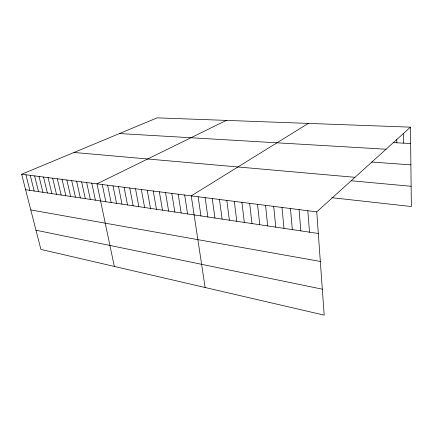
<?xml version="1.0" encoding="UTF-8"?>
<svg xmlns="http://www.w3.org/2000/svg" width="433" height="433" viewBox="0 0 433 433"><rect width="100%" height="100%" fill="white"/><g stroke="black" fill="none" stroke-linecap="round" stroke-linejoin="round"><path stroke-width="0.65" d="M316.75 211.872L324.193 315.143L40.897 249.397L21.65 174.245L316.75 211.872L410.473 127.156L411.35 206.53L331.83 197.692M308.312 123.405L191.24 195.873L205.118 287.507M226.302 120.396L96.992 183.852L114.334 266.441M21.65 174.245L157.174 117.857L410.473 127.156M393.159 142.609L410.652 143.518M119.465 133.548L386.063 149.223M371.666 162.039L410.89 164.87M73.989 152.47L354.979 177.319M351.136 180.756L411.128 186.287M25.612 189.719L318.304 233.484M30.786 209.929L320.323 261.435M35.982 230.21L322.32 289.179M25.915 174.791L29.861 190.358M30.229 175.343L34.158 190.996M34.602 175.901L38.515 191.651M39.035 176.464L42.921 192.312M43.517 177.037L47.386 192.977M48.063 177.617L51.911 193.654M52.669 178.201L56.496 194.341M57.335 178.797L61.14 195.034M62.06 179.397L65.843 195.738M66.85 180.009L70.606 196.447M71.705 180.631L75.434 197.172M76.625 181.259L80.327 197.903M81.615 181.892L85.29 198.644M86.67 182.537L90.318 199.397M91.796 183.191L95.412 200.16M102.264 184.528L105.814 201.713M107.611 185.205L111.129 202.509M113.029 185.898L116.515 203.315M118.528 186.601L121.976 204.132M124.109 187.31L127.519 204.961M129.765 188.03L133.137 205.799M135.507 188.766L138.836 206.649M141.337 189.508L144.622 207.515M147.247 190.26L150.495 208.392M153.25 191.029L156.448 209.285M159.344 191.803L162.494 210.189M165.53 192.593L168.632 211.104M171.809 193.394L174.856 212.04M178.185 194.206L181.183 212.982M184.664 195.034L187.603 213.945M198.125 196.75L200.95 215.937M205.123 197.643L207.883 216.976M212.24 198.547L214.936 218.032M219.471 199.472L222.097 219.103M226.827 200.409L229.382 220.191M234.313 201.361L236.791 221.295M241.917 202.335L244.32 222.427M249.657 203.321L251.979 223.569M257.532 204.322L259.773 224.732M265.548 205.345L267.697 225.918M273.699 206.384L275.767 227.125M282.002 207.445L283.972 228.353M290.456 208.522L292.329 229.604M299.057 209.621L300.832 230.876M307.825 210.736L309.487 232.169M396.785 139.431L396.85 142.798M403.556 133.402L403.708 143.155"/></g></svg>
